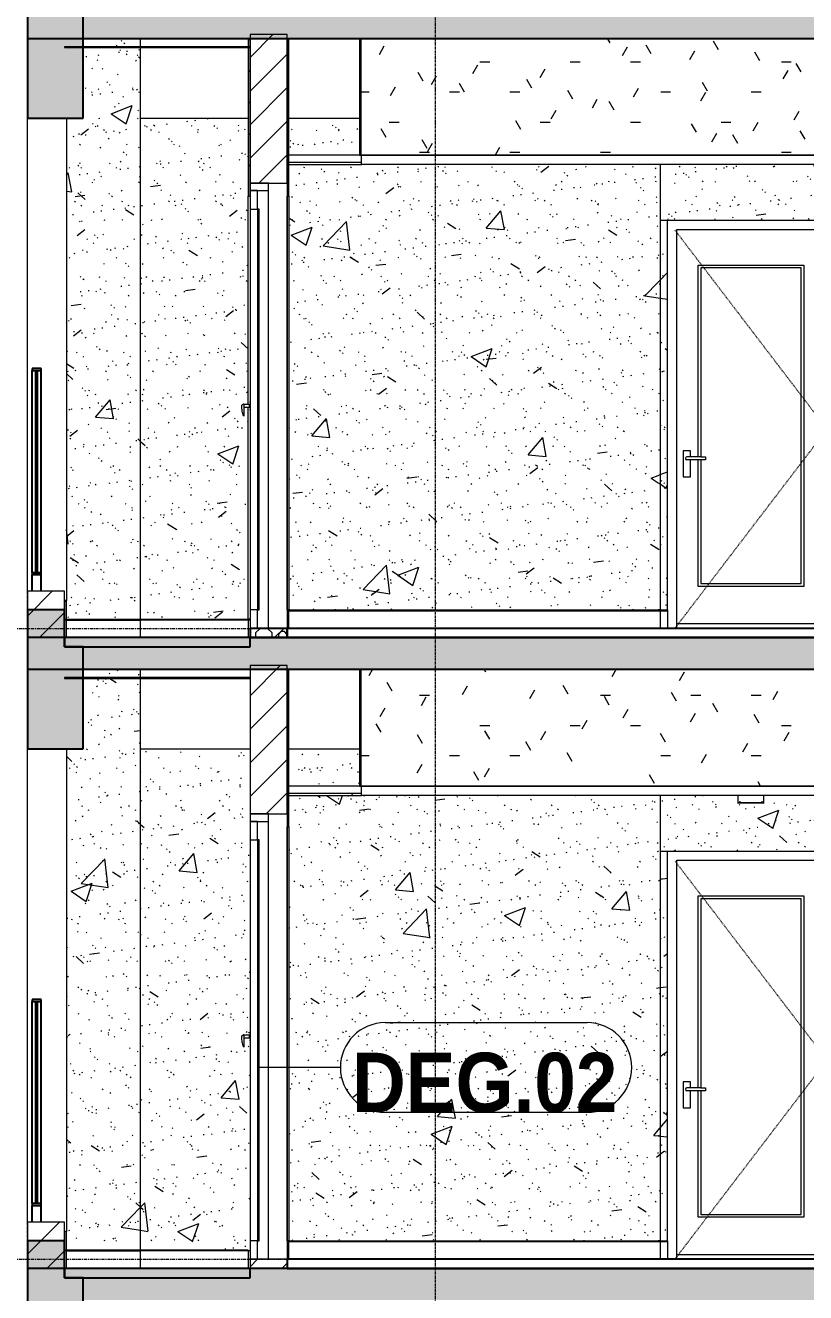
# Model space of a CAD drawing. Header units: millimetres. Extents: x 25061 to 259291, y -8723 to 35400.
# Drawn here: x 105942 to 110148, y 15620 to 22450 of the extents above; entities that cross this region are included whole.
import ezdxf

# ---------------------------------------------------------------- set-up
doc = ezdxf.new("R2010")
doc.units = ezdxf.units.MM
for name, pattern in [('Centre', [31.75, 6.35, -4.7625, 15.875, -4.7625]), ('Dash', [6.35, 3.175, -3.175]), ('Grid Line', [22.225, 12.7, -3.175, 3.175, -3.175])]:
    doc.linetypes.add(name, pattern=pattern)
for name, color, linetype, lineweight in [('0-1', 7, 'Continuous', 5), ('A-CLNG', 13, 'Continuous', 9), ('A-CLNG-1', 250, 'Continuous', 18), ('A-CLNG-2', 7, 'Continuous', 9), ('A-CLNG-PATT-1', 7, 'Continuous', 9), ('A-CLNG-PATT-2', 9, 'Continuous', 9), ('A-DETL-GENF-HDLN-1', 7, 'Dash', 9), ('A-DOOR', 31, 'Continuous', 9), ('A-DOOR-1', 7, 'Continuous', 9), ('A-DOOR-FRAM', 31, 'Continuous', 9), ('A-DOOR-GLAZ', 31, 'Continuous', 9), ('A-DOOR-IDEN', 31, 'Continuous', 9), ('A-FLOR-1', 10, 'Continuous', 25), ('A-FLOR-HRAL-1', 253, 'Continuous', 9), ('A-FLOR-LEVL-2', 51, 'Centre', 9), ('A-FLOR-PATT-1', 7, 'Continuous', 9), ('A-FLOR-PATT-2', 9, 'Continuous', 9), ('A-WALL', 113, 'Continuous', 9), ('A-WALL-1', 113, 'Continuous', 18), ('A-WALL-PATT-1', 7, 'Continuous', 9), ('A-WALL-PATT-2', 9, 'Continuous', 9), ('A-WALL-PATT-4', 111, 'Continuous', 9), ('E-LITE-EQPM', 33, 'Continuous', 9), ('E-LITE-EQPM-1', 7, 'Continuous', 9), ('I-WALL-1', 250, 'Continuous', 18), ('I-WALL-2', 7, 'Continuous', 9), ('S-BEAM-1', 12, 'Continuous', 5), ('S-BEAM-2', 10, 'Continuous', 25), ('S-BEAM-3', 7, 'Continuous', 9), ('S-COLS-1', 7, 'Continuous', 9), ('S-GRID-1', 1, 'Grid Line', 9)]:
    doc.layers.add(name, color=color, linetype=linetype, lineweight=lineweight)
doc.styles.add('Arial_B_1', font='arialbd.ttf', dxfattribs={"width": 0.9, "height": 320})
pattern_1 = [(50, (81080.3, 14125), (1165.978, -102.01), [121.92, -1341.12]), (355, (81080.3, 14125), (-225.554, 1222.763), [97.536, -1072.896]), (100.451, (81177.5, 14116.5), (940.433, 1120.746), [103.616, -1139.776]), (46.184, (81080.3, 14450.1), (1734.906, -269.074), [182.88, -2011.68]), (96.636, (81224.9, 14427.7), (1519.38, 1583.54), [155.42, -1709.665]), (351.184, (81080.3, 14450.1), (1519.39, 1583.52), [146.3, -1609.34]), (21, (81242.9, 14368.8), (970.332, -654.498), [121.92, -1341.12]), (326, (81242.9, 14368.8), (395.533, 1178.804), [97.536, -1072.896]), (71.451, (81323.7, 14314.3), (1365.87, 524.296), [103.616, -1139.776]), (37.5, (81080.3, 14125), (19.767, 541.1527), [53.645, -1006.246, 53.645, -1035.507, -1076.96]), (37.5, (81080.3, 14125), (19.767, 541.1527), [-2149.043, 53.645, -1023.315]), (7.5, (81080.3, 14125), (427.646, 641.156), [53.645, -567.334, 53.645, -981.862, -410.464]), (7.5, (81080.3, 14125), (427.646, 641.156), [-1656.486, 53.645, -356.82]), (327.5, (80717.8, 14125), (867.782, -36.665), [53.645, -352.755, 53.645, -1214.323, -1682.496]), (327.5, (80717.8, 14125), (867.782, -36.665), [-1674.368, 53.645, -1628.85]), (317.5, (80555.2, 14125), (948.028, 162.73), [53.645, -474.675, 53.645, -788.416, -1194.816]), (317.5, (80555.2, 14125), (948.028, 162.73), [-1370.38, 53.645, -1141.17])]
pattern_2 = [(37.5, (81080.3, 14125), (-5.1206, 156.61216), [5.364, -118.181, 5.364, -132.812, -132.08]), (37.5, (81080.3, 14125), (-5.1206, 156.61216), [-261.722, 5.364, -126.716]), (7.5, (81080.3, 14125), (143.847, 229.3842), [5.364, -61.285, 5.364, -105.989, -42.672]), (7.5, (81080.3, 14125), (143.847, 229.3842), [-178.003, 5.364, -37.308]), (327.5, (80980.33, 14125), (253.1176, 0.4601), [5.364, -35.276, 5.364, -140.94, -191.008]), (327.5, (80980.33, 14125), (253.1176, 0.4601), [-186.944, 5.364, -185.644]), (317.5, (80980.33, 14125), (244.3381, 71.3376), [5.364, -14.956, 5.364, -90.546, -109.728]), (317.5, (80980.33, 14125), (244.3381, 71.3376), [-116.23, 5.364, -104.364])]
pattern_3 = [(45, (81080.3, 14125), (-84.8528, 84.8528), [])]
pattern_4 = [(0, (81080.3, 14125), (650.24, 162.56), [53.645, -434.035, 53.645, -434.035, -2600.96]), (0, (81080.3, 14125), (650.24, 162.56), [-975.36, 53.645, -921.715, 53.645, -434.035, -1137.92]), (0, (81080.3, 14125), (650.24, 162.56), [-2438.4, 53.645, -271.475, 53.645, -759.155]), (120, (81324.14, 14206.28), (-465.9011, 481.84436), [53.645, -434.035, 53.645, -3034.995]), (120, (81324.14, 14206.28), (-465.9011, 481.84436), [-541.325, -434.035, 53.645, -921.715, -1625.6]), (120, (81324.14, 14206.28), (-465.9011, 481.84436), [-1950.72, 53.645, -434.035, 53.645, -1084.275]), (120, (81324.14, 14206.28), (-465.9011, 481.84436), [-2492.045, -271.475, 53.645, -759.155]), (240, (81405.42, 14531.4), (-184.3389, -644.40436), [53.645, -434.035, 53.645, -3034.995]), (240, (81405.42, 14531.4), (-184.3389, -644.40436), [-541.325, -434.035, 53.645, -921.715, -1625.6]), (240, (81405.42, 14531.4), (-184.3389, -644.40436), [-1950.72, 53.645, -434.035, 53.645, -1084.275]), (240, (81405.42, 14531.4), (-184.3389, -644.40436), [-2492.045, -271.475, 53.645, -759.155])]
pattern_5 = [(45, (81080.3, 14125), (-90.50967, 90.50967), [])]

# ---------------------------------------------------------------- blocks, each defined once
blk = doc.blocks.new('NCV_TKTC_KET CAU_rvt-1-TKCS_MẶT CẮT 1')
at = {"layer": 'A-FLOR-PATT-1'}
h = blk.add_hatch(color=256, dxfattribs=at)
h.paths.add_polyline_path([(127252.4, 22380), (127252.4, 22550), (118852.4, 22550), (118852.4, 22380), (126740, 22380)])
h.paths.add_polyline_path([(33652.6, 22380), (42052.6, 22380), (42052.6, 22550), (33652.6, 22550)])
h.paths.add_polyline_path([(114352.4, 22380), (114352.4, 22550), (105952.4, 22550), (105952.4, 22380), (113942, 22380)])
h.paths.add_polyline_path([(46552.6, 22380), (54952.6, 22380), (54952.6, 22550), (46552.6, 22550)])
h = blk.add_hatch(color=256, dxfattribs=at)
h.paths.add_polyline_path([(127252.4, 18980), (127252.4, 19150), (118852.4, 19150), (118852.4, 18980), (126740, 18980)])
h.paths.add_polyline_path([(33652.6, 18980), (42052.6, 18980), (42052.6, 19150), (33652.6, 19150)])
h.paths.add_polyline_path([(114352.4, 18980), (114352.4, 19150), (105952.4, 19150), (105952.4, 18980), (113942, 18980)])
h.paths.add_polyline_path([(46552.6, 18980), (54952.6, 18980), (54952.6, 19150), (46552.6, 19150)])
h = blk.add_hatch(color=256, dxfattribs=at)
h.paths.add_polyline_path([(127252.4, 15580), (127252.4, 15750), (118852.4, 15750), (118852.4, 15580), (126740, 15580)])
h.paths.add_polyline_path([(33652.6, 15580), (42052.6, 15580), (42052.6, 15750), (33652.6, 15750)])
h.paths.add_polyline_path([(114352.4, 15580), (114352.4, 15750), (105952.4, 15750), (105952.4, 15580), (113942, 15580)])
h.paths.add_polyline_path([(46552.6, 15580), (54952.6, 15580), (54952.6, 15750), (46552.6, 15750)])
at = {"layer": 'S-BEAM-1'}
for points in [[(106252.6, 21950), (106252.6, 22500), (105952.6, 22500), (105952.6, 21950)], [(106152.6, 19100), (106152.6, 19300), (105952.6, 19300), (105952.6, 19100)], [(106252.6, 18550), (106252.6, 19100), (105952.6, 19100), (105952.6, 18550)], [(106152.6, 15700), (106152.6, 15900), (105952.6, 15900), (105952.6, 15700)], [(106252.6, 15150), (106252.6, 15700), (105952.6, 15700), (105952.6, 15150)]]:
    blk.add_hatch(color=256, dxfattribs=at).paths.add_polyline_path(points)
at = {"layer": 'A-FLOR-1'}
for p, q in [((105952.4, 22550), (105952.4, 22380)), ((105952.4, 22380), (114352.4, 22380)), ((114352.4, 19150), (105952.4, 19150)), ((105952.4, 19150), (105952.4, 18980)), ((105952.4, 18980), (114352.4, 18980)), ((114352.4, 15750), (105952.4, 15750)), ((105952.4, 15750), (105952.4, 15580))]:
    blk.add_line(p, q, dxfattribs=at)
at = {"layer": 'S-BEAM-2'}
for p, q in [((105952.6, 22500), (105952.6, 21950)), ((106252.6, 21950), (106252.6, 22500)), ((105952.6, 21950), (106252.6, 21950)), ((106152.6, 19300), (105952.6, 19300)), ((105952.6, 19300), (105952.6, 19100)), ((106152.6, 19100), (106152.6, 19300)), ((105952.6, 19100), (105952.6, 18550)), ((106252.6, 19100), (106152.6, 19100)), ((106252.6, 18550), (106252.6, 19100)), ((105952.6, 18550), (106252.6, 18550)), ((106152.6, 15900), (105952.6, 15900)), ((105952.6, 15900), (105952.6, 15700)), ((106152.6, 15700), (106152.6, 15900)), ((105952.6, 15700), (105952.6, 15150)), ((106252.6, 15700), (106152.6, 15700)), ((106252.6, 15150), (106252.6, 15700))]:
    blk.add_line(p, q, dxfattribs=at)
at = {"layer": 'S-BEAM-3'}
for p, q in [((106562.6, 21950), (107142.6, 21950)), ((107362.6, 21950), (107742.4, 21950)), ((106562.6, 18550), (107152.5, 18550)), ((107362.6, 18550), (107742.4, 18550))]:
    blk.add_line(p, q, dxfattribs=at)
at = {"layer": 'S-COLS-1'}
for p, q in [((105952.6, 19400), (105952.6, 21950)), ((106552.6, 19250), (106552.6, 19245)), ((105952.6, 16000), (105952.6, 18550)), ((106552.6, 15850), (106552.6, 15845))]:
    blk.add_line(p, q, dxfattribs=at)
blk = doc.blocks.new('DOOR_CW_01 CANH MO-PANEL KINH - DIW_01-900x2200-CỬA GỖ VÂN LAMINATE-553393-TKCS_MẶT CẮT 1')
at = {"layer": 'A-DOOR-1'}
for p, q in [((37062.564287, 7800), (37172.564287, 7800)), ((36952.564287, 5700), (36952.564287, 5695)), ((36952.564287, 5700), (36952.564287, 5695)), ((36952.564287, 5700), (36952.564287, 5695)), ((36992.564287, 5695), (36992.564287, 5700)), ((37052.564287, 5695), (37052.564287, 5700)), ((37052.564287, 5695), (37052.564287, 5700)), ((37052.564287, 5700), (37052.564287, 5695))]:
    blk.add_line(p, q, dxfattribs=at)
blk = doc.blocks.new('DOOR_CW_01 CANH MO-PANEL KINH - DIG_01-900x2200-CỬA NHÔM KÍNH-901215-TKCS_MẶT CẮT 1')
at = {"layer": 'A-DETL-GENF-HDLN-1'}
for p, q in [((37962.6, 6673.5), (37142.6, 7747)), ((37142.6, 5600), (37962.6, 6673.5))]:
    blk.add_line(p, q, dxfattribs=at)
at = {"layer": 'A-DOOR-1'}
for p, q in [((37152.6, 5600), (37152.6, 7750)), ((37152.6, 7750), (37952.6, 7750)), ((37952.6, 7750), (37952.6, 5600)), ((37267.6, 6524.5), (37267.6, 7558)), ((37267.6, 7558), (37837.6, 7558)), ((37822.6, 7543), (37282.6, 7543)), ((37282.6, 7543), (37282.6, 6524.5)), ((37822.6, 5841), (37822.6, 7543)), ((37837.6, 7558), (37837.6, 5826)), ((37227.3, 6556), (37187.8, 6556)), ((37187.8, 6556), (37187.8, 6416)), ((37282.6, 6524.5), (37207.6, 6524.5)), ((37282.6, 6507.5), (37207.6, 6507.5)), ((37227.3, 6524.5), (37227.3, 6556)), ((37227.3, 6416), (37227.3, 6507.5)), ((37267.6, 5826), (37267.6, 6507.5)), ((37282.6, 6524.5), (37308.4, 6524.5)), ((37282.6, 6507.5), (37282.6, 5841)), ((37308.4, 6507.5), (37282.6, 6507.5)), ((37308.4, 6524.5), (37308.4, 6507.5)), ((37187.8, 6416), (37227.3, 6416)), ((37837.6, 5826), (37267.6, 5826)), ((37282.6, 5841), (37822.6, 5841)), ((37102.6, 5700), (37102.6, 5695)), ((38002.6, 5695), (38002.6, 5700)), ((37152.6, 5626), (37952.6, 5626))]:
    blk.add_line(p, q, dxfattribs=at)
for start, end in [(90, 180), (180, 270)]:
    blk.add_arc((37207.6, 6516), 8.5, start, end, dxfattribs=at)
blk = doc.blocks.new('Railing - Railing-946286-TKCS_MẶT CẮT 1')
at = {"layer": 'A-FLOR-HRAL-1'}
for p, q in [((106162.564287, 22645), (106152.564287, 22645)), ((106152.564287, 22645), (106152.564287, 22550)), ((106162.564287, 22550), (106162.564287, 22645)), ((106162.564287, 22645), (106562.564287, 22645)), ((107142.564287, 22645), (106562.564287, 22645)), ((106562.564287, 22550), (106562.564287, 22645)), ((107152.564287, 22645), (107142.564287, 22645)), ((107142.564287, 22645), (107142.564287, 22550)), ((106152.564287, 22550), (106162.564287, 22550))]:
    blk.add_line(p, q, dxfattribs=at)
blk = doc.blocks.new('Railing - Railing-916039-TKCS_MẶT CẮT 1')
at = {"layer": 'A-FLOR-HRAL-1'}
for p, q in [((109362.564287, 12495), (109402.564287, 12495)), ((109402.564287, 12495), (109402.564287, 12400))]:
    blk.add_line(p, q, dxfattribs=at)
blk = doc.blocks.new('Railing - Railing-V46-TKCS_MẶT CẮT 1')
at = {"layer": 'A-FLOR-HRAL-1'}
for p, q in [((107352.564287, 22695), (107352.564287, 22600)), ((107362.564287, 22695), (107352.564287, 22695)), ((107362.564287, 22695), (109362.564287, 22695)), ((107362.564287, 22600), (107362.564287, 22695)), ((109362.564287, 22695), (109362.564287, 22600))]:
    blk.add_line(p, q, dxfattribs=at)
blk = doc.blocks.new('CL_01-VÁCH DỰNG THẠCH CAO CĂN HỘ LOẠI 1-5A7 - CL_01-VÁCH DỰNG THẠCH CAO CĂN HỘ LOẠI 1A-5-V106-TKCS_MẶT CẮT 1')
at = {"layer": 'A-CLNG-PATT-2'}
h = blk.add_hatch(dxfattribs=at)
h.set_pattern_fill('FP_1', color=256, style=0, pattern_type=2)
h.set_pattern_definition(pattern_4)
h.paths.add_polyline_path([(107752.4, 21750), (113352.6, 21750), (113352.6, 22380), (110452.5, 22380), (110452.5, 22150), (110252.5, 22150), (110252.5, 22380), (107752.4, 22380), (107752.4, 21914.9)])
at = {"layer": 'A-CLNG-1'}
for p, q in [((107752.4, 22380), (107742.4, 22380)), ((107742.4, 22380), (107742.4, 21750)), ((107752.4, 21750), (107752.4, 22380)), ((113362.6, 22380), (113352.6, 22380)), ((113352.6, 22380), (113352.6, 21750)), ((113362.6, 21750), (113362.6, 22380)), ((107742.4, 21750), (107752.4, 21750)), ((113352.6, 21750), (113362.6, 21750))]:
    blk.add_line(p, q, dxfattribs=at)
at = {"layer": 'A-CLNG-2'}
blk.add_line((113352.6, 21750), (107752.6, 21750), dxfattribs=at)
blk = doc.blocks.new('NCV_TKTC_TANG 6 - 8_rvt-3-TKCS_MẶT CẮT 1')
at = {"layer": 'A-FLOR-PATT-2'}
h = blk.add_hatch(dxfattribs=at)
h.set_pattern_fill('FP_6', color=256, style=0, pattern_type=2)
h.set_pattern_definition([(180, (81252.7, 14216.3), (-2e-14, -203.2), [19.239, -183.961]), (135, (81266.3, 14202.7), (-203.1999, 1e-14), [19.239, -268.129]), (90, (81266.3, 14183.47), (-203.2, 1e-14), [19.239, -183.961]), (45, (81252.7, 14169.86), (0, 203.1999), [19.239, -268.129]), (0, (81233.46, 14169.86), (0, 203.2), [19.239, -183.961]), (315, (81219.86, 14183.47), (203.1999, 0), [19.239, -268.129]), (270, (81219.86, 14202.7), (203.2, 1e-14), [19.239, -183.961]), (225, (81233.46, 14216.31), (1e-14, -203.1999), [19.239, -268.129]), (180, (81207.18, 14184.3), (-2e-14, -203.2), [22.055, -181.145]), (135, (81222.78, 14168.71), (-203.1999, 1e-14), [22.055, -265.314]), (90, (81222.78, 14146.66), (-203.2, 1e-14), [22.055, -181.145]), (45, (81207.18, 14131.06), (0, 203.1999), [22.055, -265.314]), (0, (81185.13, 14131.06), (0, 203.2), [22.055, -181.145]), (315, (81169.54, 14146.66), (203.1999, 0), [22.055, -265.314]), (270, (81169.54, 14168.71), (203.2, 1e-14), [22.055, -181.145]), (225, (81185.13, 14184.3), (1e-14, -203.1999), [22.055, -265.314]), (180, (81114.68, 14169.67), (-2e-14, -203.2), [14.547, -188.653]), (135, (81124.96, 14159.39), (-203.1999, 1e-14), [14.547, -272.821]), (90, (81124.96, 14144.84), (-203.2, 1e-14), [14.547, -188.653]), (45, (81114.68, 14134.56), (0, 203.1999), [14.547, -272.821]), (0, (81100.13, 14134.56), (0, 203.2), [14.547, -188.653]), (315, (81089.85, 14144.84), (203.1999, 0), [14.547, -272.821]), (270, (81089.85, 14159.39), (203.2, 1e-14), [14.547, -188.653]), (225, (81100.13, 14169.67), (1e-14, -203.1999), [14.547, -272.821]), (90, (81183.32, 14194.78), (-203.2, 1e-14), [29.097, -174.103]), (45, (81162.74, 14174.2), (0, 203.1999), [29.097, -258.271]), (0, (81133.65, 14174.2), (0, 203.2), [29.097, -174.103]), (315, (81113.07, 14194.78), (203.1999, 0), [29.097, -258.271]), (270, (81113.07, 14223.87), (203.2, 1e-14), [29.097, -174.103]), (225, (81133.65, 14244.45), (1e-14, -203.1999), [29.097, -258.271]), (180, (81162.74, 14244.45), (-2e-14, -203.2), [29.097, -174.103]), (135, (81183.32, 14223.87), (-203.1999, 1e-14), [29.097, -258.271]), (90, (81262.35, 14261.4), (-203.2, 1e-14), [37.075, -166.125]), (45, (81236.13, 14235.19), (0, 203.1999), [37.075, -250.293]), (0, (81199.05, 14235.19), (0, 203.2), [37.075, -166.125]), (315, (81172.84, 14261.4), (203.1999, 0), [37.075, -250.293]), (270, (81172.84, 14298.48), (203.2, 1e-14), [37.075, -166.125]), (225, (81199.05, 14324.7), (1e-14, -203.1999), [37.075, -250.293]), (180, (81236.13, 14324.7), (-2e-14, -203.2), [37.075, -166.125]), (135, (81262.35, 14298.48), (-203.1999, 1e-14), [37.075, -250.293]), (90, (81138.85, 14272.68), (-203.2, 1e-14), [19.242, -183.958]), (45, (81125.24, 14259.07), (0, 203.1999), [19.242, -268.127]), (0, (81106, 14259.07), (0, 203.2), [19.242, -183.958]), (315, (81092.4, 14272.68), (203.1999, 0), [19.242, -268.127]), (270, (81092.4, 14291.92), (203.2, 1e-14), [19.242, -183.958]), (225, (81106, 14305.53), (1e-14, -203.1999), [19.242, -268.127]), (180, (81125.24, 14305.53), (-2e-14, -203.2), [19.242, -183.958]), (135, (81138.85, 14291.92), (-203.1999, 1e-14), [19.242, -268.127])])
h.paths.add_polyline_path([(107352.6, 19150), (107352.6, 19200), (107152.6, 19200), (107152.6, 19150)])
at = {"layer": 'A-WALL-PATT-1'}
h = blk.add_hatch(dxfattribs=at)
h.set_pattern_fill('FP_3', color=256, style=0, pattern_type=2)
h.set_pattern_definition(pattern_3)
h.paths.add_polyline_path([(107152.6, 21530), (107152.6, 22380), (107142.6, 22380), (107142.6, 21530)])
h = blk.add_hatch(dxfattribs=at)
h.set_pattern_fill('FP_3', color=256, style=0, pattern_type=2)
h.set_pattern_definition(pattern_3)
h.paths.add_polyline_path([(107362.6, 21530), (107362.6, 22380), (107352.6, 22380), (107352.6, 21530)])
h = blk.add_hatch(dxfattribs=at)
h.set_pattern_fill('FP_3', color=256, style=0, pattern_type=2)
h.set_pattern_definition(pattern_3)
h.paths.add_polyline_path([(106162.6, 19250), (106162.6, 19350), (106152.6, 19350), (106152.6, 19250)])
at = {"layer": 'A-WALL-PATT-2'}
h = blk.add_hatch(dxfattribs=at)
h.set_pattern_fill('FP_4', color=256, style=0, pattern_type=2)
h.set_pattern_definition(pattern_1)
h.paths.add_polyline_path([(106162.6, 19250), (106562.6, 19250), (106562.6, 22330), (106252.6, 22330), (106252.6, 21950), (106162.6, 21950), (106162.6, 19350)])
h.paths.add_polyline_path([(106562.6, 22335), (106562.6, 22380), (106252.6, 22380), (106252.6, 22335)])
h = blk.add_hatch(dxfattribs=at)
h.set_pattern_fill('FP_5', color=256, style=0, pattern_type=2)
h.set_pattern_definition(pattern_2)
h.paths.add_polyline_path([(106162.6, 19250), (106562.6, 19250), (106562.6, 22330), (106252.6, 22330), (106252.6, 21950), (106162.6, 21950), (106162.6, 19350)])
h.paths.add_polyline_path([(106562.6, 22335), (106562.6, 22380), (106252.6, 22380), (106252.6, 22335)])
h = blk.add_hatch(dxfattribs=at)
h.set_pattern_fill('FP_4', color=256, style=0, pattern_type=2)
h.set_pattern_definition(pattern_1)
h.paths.add_polyline_path([(106743.2, 19250), (107142.6, 19250), (107142.6, 20393.2), (107119.6, 20393.2), (107118.6, 20345.2), (107111.1, 20371.1), (107110.8, 20372.6), (107111.2, 20404.9), (107112.6, 20406.7), (107119.6, 20406.8), (107142.6, 20406.8), (107142.6, 21950), (106562.6, 21950), (106562.6, 19250)])
h = blk.add_hatch(dxfattribs=at)
h.set_pattern_fill('FP_5', color=256, style=0, pattern_type=2)
h.set_pattern_definition(pattern_2)
h.paths.add_polyline_path([(106743.2, 19250), (107142.6, 19250), (107142.6, 20393.2), (107119.6, 20393.2), (107118.6, 20345.2), (107111.1, 20371.1), (107110.8, 20372.6), (107111.2, 20404.9), (107112.6, 20406.7), (107119.6, 20406.8), (107142.6, 20406.8), (107142.6, 21950), (106562.6, 21950), (106562.6, 19250)])
h = blk.add_hatch(dxfattribs=at)
h.set_pattern_fill('FP_4', color=256, style=0, pattern_type=2)
h.set_pattern_definition(pattern_1)
h.paths.add_polyline_path([(109352.6, 19300), (109352.6, 21700), (107362.6, 21700), (107362.6, 19300), (109142.8, 19300)])
h.paths.add_polyline_path([(107543.1, 21750), (107742.4, 21750), (107742.4, 21950), (107362.6, 21950), (107362.6, 21750)])
h = blk.add_hatch(dxfattribs=at)
h.set_pattern_fill('FP_5', color=256, style=0, pattern_type=2)
h.set_pattern_definition(pattern_2)
h.paths.add_polyline_path([(109352.6, 19300), (109352.6, 21700), (107362.6, 21700), (107362.6, 19300), (109142.8, 19300)])
h.paths.add_polyline_path([(107543.1, 21750), (107742.4, 21750), (107742.4, 21950), (107362.6, 21950), (107362.6, 21750)])
h = blk.add_hatch(dxfattribs=at)
h.set_pattern_fill('FP_4', color=256, style=0, pattern_type=2)
h.set_pattern_definition(pattern_1)
h.paths.add_polyline_path([(109362.6, 19300), (109362.6, 21700), (109352.6, 21700), (109352.6, 19300)])
h = blk.add_hatch(dxfattribs=at)
h.set_pattern_fill('FP_5', color=256, style=0, pattern_type=2)
h.set_pattern_definition(pattern_2)
h.paths.add_polyline_path([(109362.6, 19300), (109362.6, 21700), (109352.6, 21700), (109352.6, 19300)])
h = blk.add_hatch(dxfattribs=at)
h.set_pattern_fill('FP_4', color=256, style=0, pattern_type=2)
h.set_pattern_definition(pattern_1)
h.paths.add_polyline_path([(109402.6, 19300), (109402.6, 21400), (110302.6, 21400), (110302.6, 19300), (110342.6, 19300), (110342.6, 21700), (109362.6, 21700), (109362.6, 19300)])
h = blk.add_hatch(dxfattribs=at)
h.set_pattern_fill('FP_5', color=256, style=0, pattern_type=2)
h.set_pattern_definition(pattern_2)
h.paths.add_polyline_path([(109402.6, 19300), (109402.6, 21400), (110302.6, 21400), (110302.6, 19300), (110342.6, 19300), (110342.6, 21700), (109362.6, 21700), (109362.6, 19300)])
at = {"layer": 'A-CLNG-1'}
for p, q in [((107152.6, 22335), (106152.6, 22335)), ((106152.6, 22335), (106152.6, 22330)), ((107152.6, 22330), (107152.6, 22335)), ((106152.6, 22330), (107152.6, 22330)), ((107752.6, 21750), (107352.6, 21750)), ((107352.6, 21750), (107352.6, 21700)), ((107752.6, 21700), (107752.6, 21750)), ((107352.6, 21700), (107752.6, 21700))]:
    blk.add_line(p, q, dxfattribs=at)
at = {"layer": 'A-CLNG-2'}
for p, q in [((107752.6, 21750), (113352.6, 21750)), ((107752.6, 21710), (107352.6, 21710)), ((113352.6, 21700), (107752.6, 21700))]:
    blk.add_line(p, q, dxfattribs=at)
at = {"layer": 'A-FLOR-1'}
for p, q in [((107352.6, 19200), (107152.6, 19200)), ((107152.6, 19200), (107152.6, 19150)), ((114152.6, 19200), (107352.6, 19200)), ((107352.6, 19200), (107352.6, 19150)), ((107352.6, 19150), (107352.6, 19200)), ((107152.6, 19150), (106152.6, 19150)), ((106152.6, 19150), (106152.6, 19100)), ((107152.6, 19100), (107152.6, 19150)), ((107152.6, 19150), (107352.6, 19150)), ((107352.6, 19150), (114152.6, 19150)), ((106152.6, 19100), (107152.6, 19100))]:
    blk.add_line(p, q, dxfattribs=at)
at = {"layer": 'I-WALL-1'}
for p, q in [((107142.6, 22380), (107142.6, 21530)), ((107152.6, 22380), (107142.6, 22380)), ((107152.6, 21530), (107152.6, 22380)), ((107352.6, 22380), (107352.6, 21530)), ((107362.6, 22380), (107352.6, 22380)), ((107362.6, 21530), (107362.6, 22380)), ((107142.6, 21530), (107152.6, 21530)), ((107352.6, 21530), (107362.6, 21530)), ((106152.6, 19350), (106152.6, 19250)), ((106162.6, 19350), (106152.6, 19350)), ((106162.6, 19250), (106162.6, 19350)), ((106152.6, 19250), (106162.6, 19250))]:
    blk.add_line(p, q, dxfattribs=at)
at = {"layer": 'I-WALL-2'}
for p, q in [((106562.6, 22335), (106562.6, 22380)), ((106562.6, 19250), (106562.6, 22330)), ((106162.6, 21950), (106162.6, 19350)), ((109362.6, 21700), (109362.6, 19300)), ((107142.6, 20406.6), (107142.6, 21530)), ((107352.6, 19300), (107352.6, 21530)), ((107362.6, 21530), (107362.6, 19300)), ((109402.6, 19300), (109402.6, 21400)), ((109402.6, 21400), (110302.6, 21400)), ((107142.6, 19250), (107142.6, 20393.2)), ((107362.6, 19300), (107352.6, 19300)), ((107362.6, 19300), (109352.6, 19300)), ((109362.6, 19300), (109352.6, 19300)), ((109362.6, 19300), (109402.6, 19300)), ((106162.6, 19250), (106562.6, 19250)), ((106562.6, 19250), (107142.6, 19250)), ((107152.6, 19250), (107142.6, 19250))]:
    blk.add_line(p, q, dxfattribs=at)
at = {"layer": ''}
for name, p in [('Railing - Railing-V46-TKCS_MẶT CẮT 1', (0, -3400)), ('Railing - Railing-916039-TKCS_MẶT CẮT 1', (0, 6800)), ('Railing - Railing-946286-TKCS_MẶT CẮT 1', (0, -3400))]:
    blk.add_blockref(name, p, dxfattribs=at)
at = {"layer": 'A-CLNG'}
blk.add_blockref('CL_01-VÁCH DỰNG THẠCH CAO CĂN HỘ LOẠI 1-5A7 - CL_01-VÁCH DỰNG THẠCH CAO CĂN HỘ LOẠI 1A-5-V106-TKCS_MẶT CẮT 1', (0, 0), dxfattribs=at)
at = {"layer": 'A-DOOR'}
for name in ['DOOR_CW_01 CANH MO-PANEL KINH - DIW_01-900x2200-CỬA GỖ VÂN LAMINATE-553393-TKCS_MẶT CẮT 1', 'DOOR_CW_01 CANH MO-PANEL KINH - DIG_01-900x2200-CỬA NHÔM KÍNH-901215-TKCS_MẶT CẮT 1']:
    blk.add_blockref(name, (72300, 13600), dxfattribs=at)
blk = doc.blocks.new('LIC_09 - ĐÈN LED DOWNLIGHT ÂM TRẦN_ P_9W - 6000K - LIC_09 - ĐÈN LED DOWNLIGHT ÂM TRẦN_ P_9W_ ÁNH SÁNG TRẮNG 6000K-513702-TKCS_MẶT CẮT 1')
at = {"layer": 'E-LITE-EQPM-1'}
for p, q in [((37480.9, 8060), (37623.5, 8060)), ((37482.2, 8100), (37482.2, 8060)), ((37552.2, 8060), (37482.2, 8060)), ((37492.2, 8068), (37492.2, 8065)), ((37622.2, 8060), (37552.2, 8060)), ((37612.2, 8065), (37612.2, 8068)), ((37622.2, 8060), (37622.2, 8100))]:
    blk.add_line(p, q, dxfattribs=at)
blk = doc.blocks.new('Railing - Railing-916040-TKCS_MẶT CẮT 1')
at = {"layer": 'A-FLOR-HRAL-1'}
for p, q in [((107362.564287, 12495), (107352.564287, 12495)), ((107362.564287, 12495), (109362.564287, 12495)), ((107362.564287, 12400), (107362.564287, 12495)), ((109362.564287, 12495), (109362.564287, 12400))]:
    blk.add_line(p, q, dxfattribs=at)
blk = doc.blocks.new('CL_01-VÁCH DỰNG THẠCH CAO CĂN HỘ LOẠI 1-5A7 - CL_01-VÁCH DỰNG THẠCH CAO CĂN HỘ LOẠI 1A-5-V115-TKCS_MẶT CẮT 1')
at = {"layer": 'A-CLNG-PATT-2'}
h = blk.add_hatch(dxfattribs=at)
h.set_pattern_fill('FP_1', color=256, style=0, pattern_type=2)
h.set_pattern_definition(pattern_4)
h.paths.add_polyline_path([(109942.7, 18350), (113352.6, 18350), (113352.6, 18980), (110452.5, 18980), (110452.5, 18750), (110252.5, 18750), (110252.5, 18980), (107752.4, 18980), (107752.6, 18350), (109742.7, 18350)])
at = {"layer": 'A-CLNG-1'}
for p, q in [((107752.4, 18980), (107742.4, 18980)), ((107742.4, 18980), (107742.4, 18350)), ((107752.4, 18350), (107752.4, 18980)), ((113362.6, 18980), (113352.6, 18980)), ((113352.6, 18980), (113352.6, 18350)), ((113362.6, 18350), (113362.6, 18980)), ((107742.4, 18350), (107752.4, 18350)), ((113352.6, 18350), (113362.6, 18350))]:
    blk.add_line(p, q, dxfattribs=at)
at = {"layer": 'A-CLNG-2'}
blk.add_line((113352.6, 18350), (107752.6, 18350), dxfattribs=at)
blk = doc.blocks.new('NCV_TKTC_TANG 5_rvt-1-TKCS_MẶT CẮT 1')
at = {"layer": 'A-CLNG-PATT-1'}
h = blk.add_hatch(dxfattribs=at)
h.set_pattern_fill('FP_7', color=256, style=0, pattern_type=2)
h.set_pattern_definition([(0, (81080.3, 14125), (1300.48, 325.12), [53.645, -921.715, 53.645, -6123.635]), (0, (81080.3, 14125), (1300.48, 325.12), [-1029.005, -921.715, 53.645, -1897.075, -3251.2]), (0, (81080.3, 14125), (1300.48, 325.12), [-3901.44, 53.645, -921.715, 53.645, -2222.195]), (0, (81080.3, 14125), (1300.48, 325.12), [-4930.445, -596.595, 53.645, -1571.955]), (120, (81567.98, 14287.56), (-931.8022, 963.6887), [53.645, -921.715, -6177.28]), (120, (81567.98, 14287.56), (-931.8022, 963.6887), [-975.36, 53.645, -921.715, -5201.92]), (120, (81567.98, 14287.56), (-931.8022, 963.6887), [-1950.72, 53.645, -1897.075, -3251.2]), (120, (81567.98, 14287.56), (-931.8022, 963.6887), [-3901.44, 53.645, -921.715, -2275.84]), (120, (81567.98, 14287.56), (-931.8022, 963.6887), [-4876.8, 53.645, -596.595, -1625.6]), (120, (81567.98, 14287.56), (-931.8022, 963.6887), [-5527.04, 53.645, -1571.955]), (240, (81730.54, 14937.8), (-368.6778, -1288.8087), [53.645, -921.715, -6177.28]), (240, (81730.54, 14937.8), (-368.6778, -1288.8087), [-975.36, 53.645, -921.715, -5201.92]), (240, (81730.54, 14937.8), (-368.6778, -1288.8087), [-1950.72, 53.645, -1897.075, -3251.2]), (240, (81730.54, 14937.8), (-368.6778, -1288.8087), [-3901.44, 53.645, -921.715, -2275.84]), (240, (81730.54, 14937.8), (-368.6778, -1288.8087), [-4876.8, 53.645, -596.595, -1625.6]), (240, (81730.54, 14937.8), (-368.6778, -1288.8087), [-5527.04, 53.645, -1571.955])])
h.paths.add_polyline_path([(107352.6, 18300), (107752.6, 18300), (107752.6, 18310), (107352.6, 18310)])
h.paths.add_polyline_path([(114152.6, 18300), (114152.6, 18310), (113352.6, 18310), (113352.6, 18300), (113942, 18300)])
at = {"layer": 'A-WALL-PATT-1'}
h = blk.add_hatch(dxfattribs=at)
h.set_pattern_fill('FP_3', color=256, style=0, pattern_type=2)
h.set_pattern_definition(pattern_3)
h.paths.add_polyline_path([(107362.6, 18130), (107362.6, 18980), (107352.6, 18980), (107352.6, 18130)])
h = blk.add_hatch(dxfattribs=at)
h.set_pattern_fill('FP_3', color=256, style=0, pattern_type=2)
h.set_pattern_definition(pattern_3)
h.paths.add_polyline_path([(106162.6, 15850), (106162.6, 15950), (106152.6, 15950), (106152.6, 15850)])
at = {"layer": 'A-WALL-PATT-2'}
h = blk.add_hatch(dxfattribs=at)
h.set_pattern_fill('FP_4', color=256, style=0, pattern_type=2)
h.set_pattern_definition(pattern_1)
h.paths.add_polyline_path([(106162.6, 15850), (106562.6, 15850), (106562.6, 18930), (106252.6, 18930), (106252.6, 18550), (106162.6, 18550), (106162.6, 15950)])
h.paths.add_polyline_path([(106562.6, 18935), (106562.6, 18980), (106252.6, 18980), (106252.6, 18935)])
h = blk.add_hatch(dxfattribs=at)
h.set_pattern_fill('FP_5', color=256, style=0, pattern_type=2)
h.set_pattern_definition(pattern_2)
h.paths.add_polyline_path([(106162.6, 15850), (106562.6, 15850), (106562.6, 18930), (106252.6, 18930), (106252.6, 18550), (106162.6, 18550), (106162.6, 15950)])
h.paths.add_polyline_path([(106562.6, 18935), (106562.6, 18980), (106252.6, 18980), (106252.6, 18935)])
h = blk.add_hatch(dxfattribs=at)
h.set_pattern_fill('FP_4', color=256, style=0, pattern_type=2)
h.set_pattern_definition(pattern_1)
h.paths.add_polyline_path([(106562.6, 15850), (107152.6, 15850), (107152.6, 16990), (107149.6, 16990), (107149.6, 16993.2), (107119.6, 16993.2), (107118.6, 16945.2), (107111.1, 16971.1), (107110.8, 16972.6), (107111.2, 17004.9), (107112.6, 17006.7), (107119.6, 17006.8), (107149.6, 17006.8), (107149.6, 17010), (107152.6, 17010), (107151.2, 18550), (106562.6, 18550), (106562.6, 17049.2)])
h = blk.add_hatch(dxfattribs=at)
h.set_pattern_fill('FP_5', color=256, style=0, pattern_type=2)
h.set_pattern_definition(pattern_2)
h.paths.add_polyline_path([(106562.6, 15850), (107152.6, 15850), (107152.6, 16990), (107149.6, 16990), (107149.6, 16993.2), (107119.6, 16993.2), (107118.6, 16945.2), (107111.1, 16971.1), (107110.8, 16972.6), (107111.2, 17004.9), (107112.6, 17006.7), (107119.6, 17006.8), (107149.6, 17006.8), (107149.6, 17010), (107152.6, 17010), (107151.2, 18550), (106562.6, 18550), (106562.6, 17049.2)])
h = blk.add_hatch(dxfattribs=at)
h.set_pattern_fill('FP_4', color=256, style=0, pattern_type=2)
h.set_pattern_definition(pattern_1)
h.paths.add_polyline_path([(107362.6, 15900), (109352.6, 15900), (109352.6, 18300), (107362.6, 18300), (107362.6, 16440.9)])
h.paths.add_polyline_path([(107362.6, 18350), (107742.4, 18350), (107742.4, 18550), (107362.6, 18550)])
h = blk.add_hatch(dxfattribs=at)
h.set_pattern_fill('FP_5', color=256, style=0, pattern_type=2)
h.set_pattern_definition(pattern_2)
h.paths.add_polyline_path([(107362.6, 15900), (109352.6, 15900), (109352.6, 18300), (107362.6, 18300), (107362.6, 16440.9)])
h.paths.add_polyline_path([(107362.6, 18350), (107742.4, 18350), (107742.4, 18550), (107362.6, 18550)])
h = blk.add_hatch(dxfattribs=at)
h.set_pattern_fill('FP_4', color=256, style=0, pattern_type=2)
h.set_pattern_definition(pattern_1)
h.paths.add_polyline_path([(109362.6, 15900), (109362.6, 18300), (109352.6, 18300), (109352.6, 15900)])
h = blk.add_hatch(dxfattribs=at)
h.set_pattern_fill('FP_5', color=256, style=0, pattern_type=2)
h.set_pattern_definition(pattern_2)
h.paths.add_polyline_path([(109362.6, 15900), (109362.6, 18300), (109352.6, 18300), (109352.6, 15900)])
h = blk.add_hatch(dxfattribs=at)
h.set_pattern_fill('FP_4', color=256, style=0, pattern_type=2)
h.set_pattern_definition(pattern_1)
h.paths.add_polyline_path([(109402.6, 15900), (109402.6, 18000), (110302.6, 18000), (110302.6, 15900), (110342.6, 15900), (110342.6, 18300), (109922.2, 18300), (109922.2, 18260), (109782.2, 18260), (109782.2, 18300), (109362.6, 18300), (109362.6, 15900)])
h = blk.add_hatch(dxfattribs=at)
h.set_pattern_fill('FP_5', color=256, style=0, pattern_type=2)
h.set_pattern_definition(pattern_2)
h.paths.add_polyline_path([(109402.6, 15900), (109402.6, 18000), (110302.6, 18000), (110302.6, 15900), (110342.6, 15900), (110342.6, 18300), (109922.2, 18300), (109922.2, 18260), (109782.2, 18260), (109782.2, 18300), (109362.6, 18300), (109362.6, 15900)])
at = {"layer": 'A-CLNG-1'}
for p, q in [((107152.6, 18935), (106152.6, 18935)), ((106152.6, 18935), (106152.6, 18930)), ((106152.6, 18930), (107152.6, 18930)), ((107152.6, 18930), (107152.6, 18935)), ((107752.6, 18350), (107352.6, 18350)), ((107352.6, 18350), (107352.6, 18300)), ((107752.6, 18300), (107752.6, 18350)), ((107352.6, 18300), (107752.6, 18300))]:
    blk.add_line(p, q, dxfattribs=at)
at = {"layer": 'A-CLNG-2'}
for p, q in [((107752.6, 18310), (107352.6, 18310)), ((107752.6, 18350), (113352.6, 18350)), ((113352.6, 18300), (107752.6, 18300))]:
    blk.add_line(p, q, dxfattribs=at)
at = {"layer": 'A-FLOR-1'}
for p, q in [((114152.6, 15800), (107352.6, 15800)), ((107352.6, 15800), (107352.6, 15750)), ((107152.6, 15750), (106152.6, 15750)), ((106152.6, 15750), (106152.6, 15700)), ((107152.6, 15700), (107152.6, 15750)), ((107352.6, 15750), (114152.6, 15750)), ((106152.6, 15700), (107152.6, 15700))]:
    blk.add_line(p, q, dxfattribs=at)
at = {"layer": 'I-WALL-1'}
for p, q in [((107352.6, 18980), (107352.6, 18130)), ((107362.6, 18980), (107352.6, 18980)), ((107362.6, 18130), (107362.6, 18980)), ((107352.6, 18130), (107362.6, 18130)), ((106152.6, 15950), (106152.6, 15850)), ((106162.6, 15950), (106152.6, 15950)), ((106162.6, 15850), (106162.6, 15950)), ((106152.6, 15850), (106162.6, 15850))]:
    blk.add_line(p, q, dxfattribs=at)
at = {"layer": 'I-WALL-2'}
for p, q in [((106562.6, 18935), (106562.6, 18980)), ((106562.6, 15850), (106562.6, 18930)), ((106162.6, 18550), (106162.6, 15950)), ((109362.6, 18300), (109362.6, 15900)), ((107352.6, 15900), (107352.6, 18130)), ((107362.6, 18130), (107362.6, 15900)), ((109402.6, 15900), (109402.6, 18000)), ((109402.6, 18000), (110302.6, 18000)), ((106162.6, 15850), (106562.6, 15850)), ((106562.6, 15850), (107142.6, 15850)), ((107362.6, 15900), (107352.6, 15900)), ((107362.6, 15900), (109352.6, 15900)), ((109362.6, 15900), (109352.6, 15900)), ((109362.6, 15900), (109402.6, 15900))]:
    blk.add_line(p, q, dxfattribs=at)
at = {"layer": ''}
for name, p in [('Railing - Railing-916040-TKCS_MẶT CẮT 1', (0, 3400)), ('Railing - Railing-916039-TKCS_MẶT CẮT 1', (0, 3400)), ('Railing - Railing-946286-TKCS_MẶT CẮT 1', (0, -6800))]:
    blk.add_blockref(name, p, dxfattribs=at)
at = {"layer": 'A-CLNG'}
blk.add_blockref('CL_01-VÁCH DỰNG THẠCH CAO CĂN HỘ LOẠI 1-5A7 - CL_01-VÁCH DỰNG THẠCH CAO CĂN HỘ LOẠI 1A-5-V115-TKCS_MẶT CẮT 1', (0, 0), dxfattribs=at)
at = {"layer": 'A-DOOR'}
for name in ['DOOR_CW_01 CANH MO-PANEL KINH - DIW_01-900x2200-CỬA GỖ VÂN LAMINATE-553393-TKCS_MẶT CẮT 1', 'DOOR_CW_01 CANH MO-PANEL KINH - DIG_01-900x2200-CỬA NHÔM KÍNH-901215-TKCS_MẶT CẮT 1']:
    blk.add_blockref(name, (72300, 10200), dxfattribs=at)
at = {"layer": 'E-LITE-EQPM'}
blk.add_blockref('LIC_09 - ĐÈN LED DOWNLIGHT ÂM TRẦN_ P_9W - 6000K - LIC_09 - ĐÈN LED DOWNLIGHT ÂM TRẦN_ P_9W_ ÁNH SÁNG TRẮNG 6000K-513702-TKCS_MẶT CẮT 1', (72300, 10200), dxfattribs=at)
blk = doc.blocks.new('Railing - 50 x 10mm-1251311-TKCS_MẶT CẮT 1')
at = {"layer": ''}
for p, q in [((33677.564287, 2500), (33677.564287, 3590)), ((33727.564287, 2500), (33727.564287, 3590)), ((33677.564287, 2400), (33677.564287, 2490)), ((33727.564287, 2400), (33727.564287, 2490))]:
    blk.add_line(p, q, dxfattribs=at)
blk = doc.blocks.new('Railing - 10mm-1251313-TKCS_MẶT CẮT 1')
at = {"layer": ''}
for p, q in [((33697.564287, 2500), (33697.564287, 3590)), ((33707.564287, 2500), (33707.564287, 3590))]:
    blk.add_line(p, q, dxfattribs=at)
blk = doc.blocks.new('Railing - Railing-4019705-TKCS_MẶT CẮT 1')
at = {"layer": ''}
for p, q in [((106027.6, 17200), (105977.6, 17200)), ((105977.6, 17200), (105977.6, 17190)), ((105977.6, 17190), (106027.6, 17190)), ((106027.6, 17190), (106027.6, 17200)), ((106027.6, 16100), (105977.6, 16100)), ((105977.6, 16100), (105977.6, 16090)), ((105977.6, 16090), (106027.6, 16090)), ((106027.6, 16090), (106027.6, 16100))]:
    blk.add_line(p, q, dxfattribs=at)
at = {"extrusion": (0, 0, -1), "zscale": -1}
for name in ['Railing - 50 x 10mm-1251311-TKCS_MẶT CẮT 1', 'Railing - 10mm-1251313-TKCS_MẶT CẮT 1']:
    blk.add_blockref(name, (-139705.1, 13600), dxfattribs=at)
blk = doc.blocks.new('DEG_02-DEG_03 - DEG_02-2500x2400mm-CỬA ĐI 02 CÁNH TRƯỢT-V58-TKCS_MẶT CẮT 1')
at = {"layer": 'A-DOOR'}
for p, q in [((107192.6, 4560), (107152.6, 4560)), ((107152.6, 4560), (107152.6, 4460)), ((107192.6, 4460), (107192.6, 4560)), ((107152.6, 4460), (107192.6, 4460)), ((107152.6, 4460), (107152.6, 2300)), ((107152.6, 3420), (107149.6, 3420)), ((107119.6, 3408.7), (107119.6, 3399.2)), ((107119.6, 3407.4), (107119.6, 3408.7)), ((107149.6, 3407), (107119.6, 3407)), ((107119.6, 3406.1), (107119.6, 3406.8)), ((107119.6, 3399.2), (107119.6, 3345.2)), ((107119.6, 3393), (107149.6, 3393)), ((107149.6, 3400), (107149.6, 3410)), ((107149.6, 3390), (107149.6, 3400)), ((107149.6, 3380), (107152.6, 3380)), ((107119.6, 3345.2), (107119.6, 3343.7)), ((107119.6, 3343.7), (107119.6, 3345.2)), ((107192.6, 2300), (107152.6, 2300)), ((107152.6, 2300), (107152.6, 2200)), ((107192.6, 2200), (107192.6, 2300)), ((107152.6, 2200), (107192.6, 2200))]:
    blk.add_line(p, q, dxfattribs=at)
at = {"layer": 'A-DOOR', "flags": 128}
for points in [[(107108.6, 3399.2), (107108.6, 3399.6), (107108.6, 3400), (107108.7, 3400.3), (107108.7, 3400.7), (107108.8, 3401.1), (107108.9, 3401.5), (107109, 3401.8), (107109.1, 3402.2), (107109.2, 3402.5), (107109.4, 3402.9), (107109.5, 3403.2), (107109.7, 3403.6), (107109.9, 3403.9), (107110.1, 3404.2), (107110.3, 3404.5), (107110.5, 3404.9), (107110.7, 3405.2), (107111, 3405.4), (107111.2, 3405.7), (107111.5, 3406), (107111.8, 3406.3), (107112, 3406.5), (107112.3, 3406.7), (107112.6, 3407), (107113, 3407.2), (107113.3, 3407.4), (107113.6, 3407.5), (107113.9, 3407.7), (107114.3, 3407.9), (107114.6, 3408), (107115, 3408.2), (107115.4, 3408.3), (107115.7, 3408.4), (107116.1, 3408.5), (107116.5, 3408.5), (107116.8, 3408.6), (107117.2, 3408.6), (107117.6, 3408.7), (107118, 3408.7), (107118.1, 3408.7)], [(107117.7, 3345.2), (107115.7, 3351.5), (107113.9, 3357.8), (107112.4, 3364.2), (107111.1, 3370.7), (107110.1, 3377.2), (107109.3, 3383.8), (107108.9, 3390.3), (107108.6, 3396.9), (107108.6, 3399.2)], [(107119.6, 3408.7), (107119.5, 3408.7), (107119.4, 3408.7), (107119.4, 3408.7), (107119.3, 3408.7), (107119.3, 3408.7), (107119.2, 3408.7), (107119.1, 3408.7), (107119.1, 3408.7), (107119, 3408.7), (107119, 3408.7), (107118.9, 3408.7), (107118.9, 3408.7), (107118.8, 3408.7), (107118.8, 3408.7), (107118.7, 3408.7), (107118.7, 3408.7), (107118.6, 3408.7), (107118.6, 3408.7), (107118.5, 3408.7), (107118.5, 3408.7), (107118.4, 3408.7), (107118.4, 3408.7), (107118.4, 3408.7), (107118.3, 3408.7), (107118.3, 3408.7), (107118.3, 3408.7), (107118.2, 3408.7), (107118.2, 3408.7), (107118.2, 3408.7), (107118.2, 3408.7), (107118.1, 3408.7), (107118.1, 3408.7), (107118.1, 3408.7), (107118.1, 3408.7), (107118.1, 3408.7), (107118.1, 3408.7), (107118.1, 3408.7), (107118.1, 3408.7)], [(107118.1, 3408.7), (107118.1, 3408.7), (107118.1, 3408.7), (107118.1, 3408.7), (107118.1, 3408.7), (107118.1, 3408.7), (107118.1, 3408.7), (107118.2, 3408.7), (107118.2, 3408.7), (107118.2, 3408.7), (107118.2, 3408.7), (107118.3, 3408.7), (107118.3, 3408.7), (107118.3, 3408.7), (107118.4, 3408.7), (107118.4, 3408.7), (107118.4, 3408.7), (107118.5, 3408.7), (107118.5, 3408.7), (107118.6, 3408.7), (107118.6, 3408.7), (107118.7, 3408.7), (107118.7, 3408.7), (107118.8, 3408.7), (107118.8, 3408.7), (107118.9, 3408.7), (107118.9, 3408.7), (107119, 3408.7), (107119, 3408.7), (107119.1, 3408.7), (107119.1, 3408.7), (107119.2, 3408.7), (107119.3, 3408.7), (107119.3, 3408.7), (107119.4, 3408.7), (107119.4, 3408.7), (107119.5, 3408.7), (107119.5, 3408.7), (107119.6, 3408.7)]]:
    blk.add_lwpolyline(points, dxfattribs=at)
at = {"layer": 'A-DOOR-FRAM'}
for p, q in [((107252.6, 4600), (107152.6, 4600)), ((107152.6, 4600), (107152.6, 4560)), ((107252.6, 4560), (107252.6, 4600)), ((107152.6, 4560), (107252.6, 4560)), ((107252.6, 2200), (107252.6, 4560))]:
    blk.add_line(p, q, dxfattribs=at)
at = {"layer": 'A-DOOR-GLAZ'}
for p, q in [((107202.6, 4460), (107192.6, 4460)), ((107192.6, 4460), (107192.6, 2300)), ((107202.6, 2300), (107202.6, 4460)), ((107192.6, 2300), (107202.6, 2300))]:
    blk.add_line(p, q, dxfattribs=at)
blk = doc.blocks.new('Railing - Railing-4019709-TKCS_MẶT CẮT 1')
at = {"layer": ''}
for p, q in [((106027.6, 20600), (105977.6, 20600)), ((105977.6, 20600), (105977.6, 20590)), ((105977.6, 20590), (106027.6, 20590)), ((106027.6, 20590), (106027.6, 20600)), ((106027.6, 19500), (105977.6, 19500)), ((105977.6, 19500), (105977.6, 19490)), ((105977.6, 19490), (106027.6, 19490)), ((106027.6, 19490), (106027.6, 19500))]:
    blk.add_line(p, q, dxfattribs=at)
at = {"extrusion": (0, 0, -1), "zscale": -1}
for name in ['Railing - 50 x 10mm-1251311-TKCS_MẶT CẮT 1', 'Railing - 10mm-1251313-TKCS_MẶT CẮT 1']:
    blk.add_blockref(name, (-139705.1, 17000), dxfattribs=at)
blk = doc.blocks.new('STN_Door Tag - STN_Door Tag-1788670-TKCS_MẶT CẮT 1')
at = {"layer": 'A-DOOR-IDEN'}
for p, q in [((37398.9, 27404.1), (38487, 27404.1)), ((37398.9, 26921.1), (38487, 26921.1))]:
    blk.add_line(p, q, dxfattribs=at)
for centre, start, end in [((37398.9, 27162.6), 90, 270), ((38487, 27162.6), 270, 90)]:
    blk.add_arc(centre, 241.5, start, end, dxfattribs=at)

msp = doc.modelspace()

# ---------------------------------------------------------------- hatches: boundary and pattern name
at = {"layer": 'A-WALL-PATT-4'}
h = msp.add_hatch(dxfattribs=at)
h.set_pattern_fill('FP_8', color=256, style=0, pattern_type=2)
h.set_pattern_definition(pattern_5)
h.paths.add_polyline_path([(107152.6, 19150), (107352.6, 19150), (107352.6, 19200), (107152.6, 19200)])
h.paths.add_polyline_path([(107352.6, 21600), (107352.6, 22400), (107152.6, 22400), (107152.6, 21600)])
h = msp.add_hatch(dxfattribs=at)
h.set_pattern_fill('FP_8', color=256, style=0, pattern_type=2)
h.set_pattern_definition(pattern_5)
h.paths.add_polyline_path([(106152.6, 19150), (106152.6, 19400), (105952.6, 19400), (105952.6, 19150)])
h = msp.add_hatch(dxfattribs=at)
h.set_pattern_fill('FP_8', color=256, style=0, pattern_type=2)
h.set_pattern_definition(pattern_5)
h.paths.add_polyline_path([(107152.6, 15750), (107352.6, 15750), (107352.6, 15800), (107152.6, 15800)])
h.paths.add_polyline_path([(107352.6, 18200), (107352.6, 19000), (107152.6, 19000), (107152.6, 18200)])
h = msp.add_hatch(dxfattribs=at)
h.set_pattern_fill('FP_8', color=256, style=0, pattern_type=2)
h.set_pattern_definition(pattern_5)
h.paths.add_polyline_path([(106152.6, 15750), (106152.6, 16000), (105952.6, 16000), (105952.6, 15750)])

# ---------------------------------------------------------------- linework, layer by layer
at = {"layer": 'A-DOOR-IDEN'}
msp.add_line((107194, 16835.4), (107639.5, 16835.4), dxfattribs=at)
at = {"layer": 'A-FLOR-LEVL-2'}
for p, q in [((25061.1, 19200), (134152.6, 19200)), ((25061.1, 15800), (134152.6, 15800))]:
    msp.add_line(p, q, dxfattribs=at)
at = {"layer": 'A-WALL'}
for p, q in [((107352.6, 21530), (107352.6, 19200)), ((107352.6, 18130), (107352.6, 15800))]:
    msp.add_line(p, q, dxfattribs=at)
at = {"layer": 'A-WALL-1'}
for p, q in [((107152.6, 22400), (107152.6, 21600)), ((107352.6, 22400), (107152.6, 22400)), ((107352.6, 21600), (107352.6, 22400)), ((107152.6, 21600), (107352.6, 21600)), ((105952.6, 19400), (105952.6, 19150)), ((106152.6, 19400), (105952.6, 19400)), ((106152.6, 19150), (106152.6, 19400)), ((107152.6, 19200), (107152.6, 19150)), ((107352.6, 19200), (107152.6, 19200)), ((107352.6, 19150), (107352.6, 19200)), ((105952.6, 19150), (106152.6, 19150)), ((107152.6, 19150), (107352.6, 19150)), ((107152.6, 19000), (107152.6, 18200)), ((107352.6, 19000), (107152.6, 19000)), ((107352.6, 18200), (107352.6, 19000)), ((107152.6, 18200), (107352.6, 18200)), ((105952.6, 16000), (105952.6, 15750)), ((106152.6, 16000), (105952.6, 16000)), ((106152.6, 15750), (106152.6, 16000)), ((107152.6, 15800), (107152.6, 15750)), ((107352.6, 15800), (107152.6, 15800)), ((107352.6, 15750), (107352.6, 15800)), ((105952.6, 15750), (106152.6, 15750)), ((107152.6, 15750), (107352.6, 15750))]:
    msp.add_line(p, q, dxfattribs=at)
at = {"layer": 'S-GRID-1'}
for p, q in [((105952.6, -3283.1), (105952.6, 30285.9)), ((108152.6, -3283.1), (108152.6, 30285.9))]:
    msp.add_line(p, q, dxfattribs=at)

# ---------------------------------------------------------------- block references
at = {"layer": ''}
for name in ['Railing - Railing-4019709-TKCS_MẶT CẮT 1', 'Railing - Railing-4019705-TKCS_MẶT CẮT 1']:
    msp.add_blockref(name, (0, 0), dxfattribs=at)
at = {"layer": '0-1'}
for name in ['NCV_TKTC_KET CAU_rvt-1-TKCS_MẶT CẮT 1', 'NCV_TKTC_TANG 6 - 8_rvt-3-TKCS_MẶT CẮT 1', 'NCV_TKTC_TANG 5_rvt-1-TKCS_MẶT CẮT 1']:
    msp.add_blockref(name, (0, 0), dxfattribs=at)
at = {"layer": 'A-DOOR'}
for p in [(0, 17000), (0, 13600)]:
    msp.add_blockref('DEG_02-DEG_03 - DEG_02-2500x2400mm-CỬA ĐI 02 CÁNH TRƯỢT-V58-TKCS_MẶT CẮT 1', p, dxfattribs=at)
at = {"layer": 'A-DOOR-IDEN'}
msp.add_blockref('STN_Door Tag - STN_Door Tag-1788670-TKCS_MẶT CẮT 1', (70482.1, -10329), dxfattribs=at)

# ---------------------------------------------------------------- texts
at = {"layer": 'A-DOOR-IDEN', "insert": (108417, 16750.7), "char_height": 320, "width": 1467.36, "attachment_point": 5, "line_spacing_factor": 0.936439, "style": 'Arial_B_1'}
msp.add_mtext('\\pt7.2,14.4,21.6,28.8,36,43.2,50.4,57.6,64.8,72,79.2,86.4,93.6,100.8,108,115.2,122.4,129.6,136.8,144,151.2,158.4,165.6,172.8,180,187.2,194.4,201.6,208.8,216,223.2,230.4;DEG.02', dxfattribs=at)

doc.saveas('drawing.dxf')
